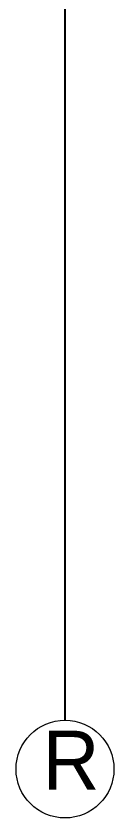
# Model space of a CAD drawing. Header units: metres. Extents: x 75097 to 220695, y -1557923 to -1361206.
# Drawn here: x 209299 to 210127, y -1478125 to -1471327 of the extents above; entities that cross this region are included whole.
import ezdxf

# ---------------------------------------------------------------- set-up
doc = ezdxf.new("R2010")
doc.units = ezdxf.units.M
doc.layers.get('0').update_dxf_attribs({"lineweight": 0})
doc.layers.add('A-100 - Copy$0$axes', color=8, linetype='Continuous')
doc.layers.add('A-100 - Copy$0$AxisBalloons_2', color=8, linetype='Continuous', lineweight=0)
doc.layers.add('A-100 - Copy$0$TEXT', color=8, linetype='Continuous', lineweight=0)
doc.styles.add('A-100 - Copy$0$Standard', font='GOTHIC.TTF')

# ---------------------------------------------------------------- blocks, each defined once
blk = doc.blocks.new('A-100 - Copy')
at = {"layer": 'A-100 - Copy$0$axes'}
blk.add_line((209713.3, -1477297.4, 0), (209713.3, -1451192.7, 0), dxfattribs=at)
blk.add_line((209713.3, -1477297.4, 0), (209713.3, -1451192.7, 0), dxfattribs=at)
at = {"layer": 'A-100 - Copy$0$AxisBalloons_2'}
blk.add_circle((209713.3, -1477711.3, 0), 413.9, dxfattribs=at)
at = {"layer": 'A-100 - Copy$0$TEXT', "insert": (209522.6, -1477385.7, 0), "char_height": 500, "attachment_point": 1, "style": 'A-100 - Copy$0$Standard'}
blk.add_mtext_dynamic_manual_height_columns('R', width=500, gutter_width=1, heights=[0], dxfattribs=at)

msp = doc.modelspace()

# ---------------------------------------------------------------- block references
msp.add_blockref('A-100 - Copy', (0, 0))

doc.saveas('drawing.dxf')
